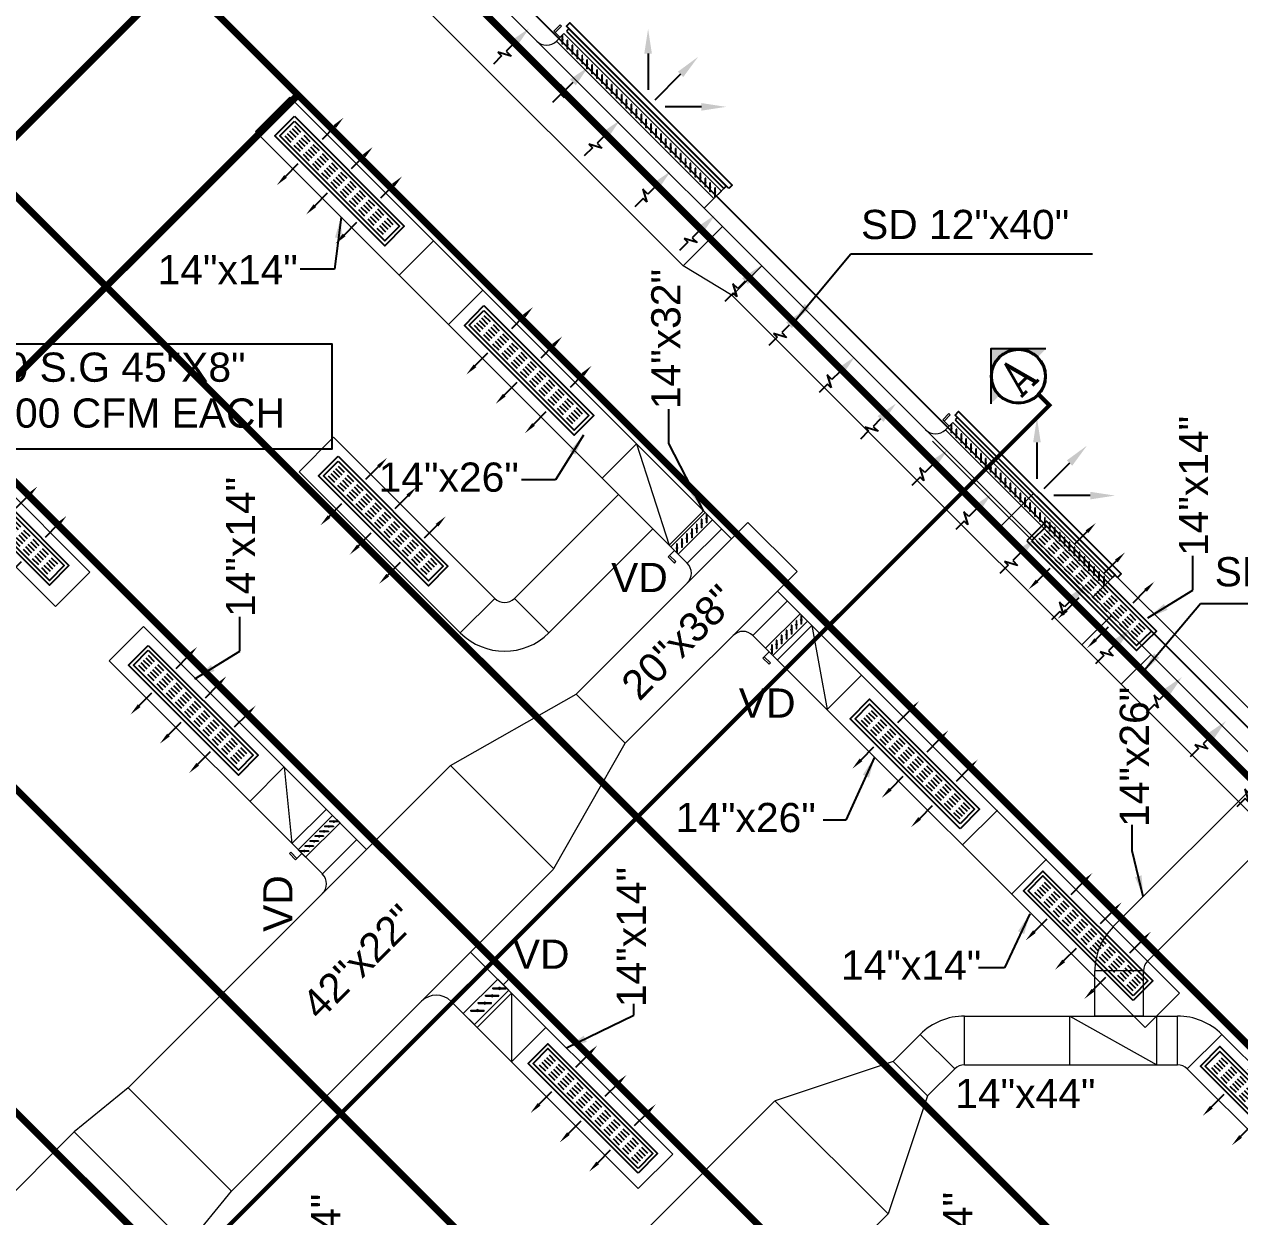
# Model space of a CAD drawing. Header units: inches. Extents: x 751443 to 884462, y -58136 to 349881.
# Drawn here: x 815222 to 823955, y 208339 to 216909 of the extents above; entities that cross this region are included whole.
import ezdxf
from ezdxf.enums import TextEntityAlignment as Align

# ---------------------------------------------------------------- set-up
doc = ezdxf.new("R2010")
doc.units = ezdxf.units.IN
doc.header["$MEASUREMENT"] = 0
doc.linetypes.add('CENTER', pattern=[50.8, 31.75, -6.35, 6.35, -6.35])
doc.linetypes.add('HIDDEN', pattern=[0.375, 0.25, -0.125])
for name, color, linetype, lineweight in [('000SAG', 1, 'Continuous', 25), ('000Text', 2, 'Continuous', 18), ('000VD', 1, 'Continuous', 20), ('duct', 1, 'Continuous', 20), ('M-S.DUCT', 1, 'Continuous', 15)]:
    doc.layers.add(name, color=color, linetype=linetype, lineweight=lineweight)
for name, color, linetype in [('0AC-R-ARROW', 2, 'Continuous'), ('0AC-S-ARROW', 2, 'Continuous'), ('0AC-S-GRILL', 140, 'Continuous'), ('AC-LEADER', 30, 'Continuous'), ('AXES', 8, 'CENTER'), ('COL', 8, 'Continuous'), ('DIF', 3, 'Continuous'), ('M-DE-TI', 1, 'Continuous'), ('S.GRILL', 4, 'Continuous'), ('WALL', 8, 'Continuous')]:
    doc.layers.add(name, color=color, linetype=linetype)
doc.styles.add('Arial', font='arial.ttf')
doc.styles.add('HOREA', font='arial.ttf')
doc.styles.add('ROMANC', font='romanc', dxfattribs={"width": 0.68, "height": 0.4})
doc.dimstyles.new('DIM 1-50', dxfattribs={"dimtxt": 210, "dimasz": 150, "dimexe": 0.18, "dimexo": 0.0625, "dimgap": 25, "dimtad": 0, "dimdec": 0, "dimzin": 0, "dimdsep": 46, "dimtxsty": 'HOREA', "dimblk": 'OBLIQUE', "dimcen": 0.09, "dimclrd": 256, "dimclre": 256, "dimclrt": 31, "dimadec": 0, "dimazin": 0, "dimtfac": 1, "dimtdec": 0, "dimtofl": 0, "dimtmove": 0, "dimatfit": 3, "dimfxl": 0, "dimtolj": 1, "dimtzin": 0, "dimarcsym": 0})

# ---------------------------------------------------------------- blocks, each defined once
blk = doc.blocks.new('A$C618A793C')
at = {"layer": 'AXES', "linetype": 'CENTER', "ltscale": 0.03}
blk.add_arc((-0.2051, -0.2051), 15.5492, 179.51866, 179.01584, dxfattribs=at)
at = {"layer": 'WALL', "ltscale": 0.011}
blk.add_arc((-23.6244, -23.6244), 21.76, 22.0143, 67.9857, dxfattribs=at)
blk = doc.blocks.new('*U12')
at = {"layer": '000VD'}
h = blk.add_hatch(color=15, dxfattribs=at)
edge = h.paths.add_edge_path()
edge.add_arc((0.025, 0.0375), 0.00488, 0, 360)
h = blk.add_hatch(color=15, dxfattribs=at)
edge = h.paths.add_edge_path()
edge.add_arc((0.075, 0.0375), 0.00488, 0, 360)
h = blk.add_hatch(color=15, dxfattribs=at)
edge = h.paths.add_edge_path()
edge.add_arc((0.075, 0.0375), 0.00488, 0, 360)
h = blk.add_hatch(color=15, dxfattribs=at)
edge = h.paths.add_edge_path()
edge.add_arc((0.125, 0.0375), 0.00488, 0, 360)
h = blk.add_hatch(color=15, dxfattribs=at)
edge = h.paths.add_edge_path()
edge.add_arc((0.175, 0.0375), 0.00488, 0, 360)
at = {"layer": '000VD', "color": 15}
for p, q in [((0.0457, 0.0615), (0.001, 0.0168)), ((0.049, 0.0582), (0.0043, 0.0135)), ((0.049, 0.0582), (0.0457, 0.0615)), ((0.0957, 0.0615), (0.051, 0.0168)), ((0.0957, 0.0615), (0.051, 0.0168)), ((0.099, 0.0582), (0.0543, 0.0135)), ((0.099, 0.0582), (0.0543, 0.0135)), ((0.099, 0.0582), (0.0957, 0.0615)), ((0.099, 0.0582), (0.0957, 0.0615)), ((0.1457, 0.0615), (0.101, 0.0168)), ((0.149, 0.0582), (0.1043, 0.0135)), ((0.149, 0.0582), (0.1457, 0.0615)), ((0.1957, 0.0615), (0.151, 0.0168)), ((0.199, 0.0582), (0.1543, 0.0135)), ((0.199, 0.0582), (0.1957, 0.0615)), ((0.0043, 0.0135), (0.001, 0.0168)), ((0.0543, 0.0135), (0.051, 0.0168)), ((0.0543, 0.0135), (0.051, 0.0168)), ((0.1043, 0.0135), (0.101, 0.0168)), ((0.1543, 0.0135), (0.151, 0.0168))]:
    blk.add_line(p, q, dxfattribs=at)
at = {"layer": '000VD', "color": 1}
blk.add_line((-0.0638, 0.0375), (0, 0.0375), dxfattribs=at)
at = {"layer": '000VD'}
for points in [[(0, 0), (0.2333, 0), (0.2333, 0.075), (0, 0.075)], [(-0.0638, -0.0254), (-0.0502, -0.0254), (-0.0502, 0.0375), (-0.0638, 0.0375)]]:
    blk.add_lwpolyline(points, close=True, dxfattribs=at)
at = {"layer": '000VD', "color": 15}
for centre in [(0.025, 0.0375), (0.075, 0.0375), (0.075, 0.0375), (0.125, 0.0375), (0.175, 0.0375)]:
    blk.add_circle(centre, 0.00488, dxfattribs=at)
blk = doc.blocks.new('*U25')
at = {"layer": '000VD'}
h = blk.add_hatch(color=15, dxfattribs=at)
edge = h.paths.add_edge_path()
edge.add_arc((0.025, 0.0375), 0.00488, 0, 360)
h = blk.add_hatch(color=15, dxfattribs=at)
edge = h.paths.add_edge_path()
edge.add_arc((0.075, 0.0375), 0.00488, 0, 360)
h = blk.add_hatch(color=15, dxfattribs=at)
edge = h.paths.add_edge_path()
edge.add_arc((0.075, 0.0375), 0.00488, 0, 360)
h = blk.add_hatch(color=15, dxfattribs=at)
edge = h.paths.add_edge_path()
edge.add_arc((0.125, 0.0375), 0.00488, 0, 360)
h = blk.add_hatch(color=15, dxfattribs=at)
edge = h.paths.add_edge_path()
edge.add_arc((0.175, 0.0375), 0.00488, 0, 360)
h = blk.add_hatch(color=15, dxfattribs=at)
edge = h.paths.add_edge_path()
edge.add_arc((0.225, 0.0375), 0.00488, 0, 360)
h = blk.add_hatch(color=15, dxfattribs=at)
edge = h.paths.add_edge_path()
edge.add_arc((0.275, 0.0375), 0.00488, 0, 360)
h = blk.add_hatch(color=15, dxfattribs=at)
edge = h.paths.add_edge_path()
edge.add_arc((0.325, 0.0375), 0.00488, 0, 360)
at = {"layer": '000VD', "color": 1}
blk.add_line((-0.0638, 0.0375), (0, 0.0375), dxfattribs=at)
at = {"layer": '000VD', "color": 15}
for p, q in [((0.0457, 0.0615), (0.001, 0.0168)), ((0.0043, 0.0135), (0.001, 0.0168)), ((0.049, 0.0582), (0.0043, 0.0135)), ((0.049, 0.0582), (0.0457, 0.0615)), ((0.0957, 0.0615), (0.051, 0.0168)), ((0.0957, 0.0615), (0.051, 0.0168)), ((0.0543, 0.0135), (0.051, 0.0168)), ((0.0543, 0.0135), (0.051, 0.0168)), ((0.099, 0.0582), (0.0543, 0.0135)), ((0.099, 0.0582), (0.0543, 0.0135)), ((0.099, 0.0582), (0.0957, 0.0615)), ((0.099, 0.0582), (0.0957, 0.0615)), ((0.1457, 0.0615), (0.101, 0.0168)), ((0.1043, 0.0135), (0.101, 0.0168)), ((0.149, 0.0582), (0.1043, 0.0135)), ((0.149, 0.0582), (0.1457, 0.0615)), ((0.1957, 0.0615), (0.151, 0.0168)), ((0.1543, 0.0135), (0.151, 0.0168)), ((0.199, 0.0582), (0.1543, 0.0135)), ((0.199, 0.0582), (0.1957, 0.0615)), ((0.2457, 0.0615), (0.201, 0.0168)), ((0.2043, 0.0135), (0.201, 0.0168)), ((0.249, 0.0582), (0.2043, 0.0135)), ((0.249, 0.0582), (0.2457, 0.0615)), ((0.2957, 0.0615), (0.251, 0.0168)), ((0.2543, 0.0135), (0.251, 0.0168)), ((0.299, 0.0582), (0.2543, 0.0135)), ((0.299, 0.0582), (0.2957, 0.0615)), ((0.3457, 0.0615), (0.301, 0.0168)), ((0.3043, 0.0135), (0.301, 0.0168)), ((0.349, 0.0582), (0.3043, 0.0135)), ((0.349, 0.0582), (0.3457, 0.0615))]:
    blk.add_line(p, q, dxfattribs=at)
at = {"layer": '000VD'}
for points in [[(-0.0638, -0.0254), (-0.0502, -0.0254), (-0.0502, 0.0375), (-0.0638, 0.0375)], [(0, 0), (0.35, 0), (0.35, 0.075), (0, 0.075)]]:
    blk.add_lwpolyline(points, close=True, dxfattribs=at)
at = {"layer": '000VD', "color": 15}
for centre in [(0.025, 0.0375), (0.075, 0.0375), (0.075, 0.0375), (0.125, 0.0375), (0.175, 0.0375), (0.225, 0.0375), (0.275, 0.0375), (0.325, 0.0375)]:
    blk.add_circle(centre, 0.00488, dxfattribs=at)
blk = doc.blocks.new('*U24')
at = {"layer": '000VD'}
h = blk.add_hatch(color=15, dxfattribs=at)
edge = h.paths.add_edge_path()
edge.add_arc((0.025, 0.0375), 0.00488, 0, 360)
h = blk.add_hatch(color=15, dxfattribs=at)
edge = h.paths.add_edge_path()
edge.add_arc((0.075, 0.0375), 0.00488, 0, 360)
h = blk.add_hatch(color=15, dxfattribs=at)
edge = h.paths.add_edge_path()
edge.add_arc((0.075, 0.0375), 0.00488, 0, 360)
h = blk.add_hatch(color=15, dxfattribs=at)
edge = h.paths.add_edge_path()
edge.add_arc((0.125, 0.0375), 0.00488, 0, 360)
h = blk.add_hatch(color=15, dxfattribs=at)
edge = h.paths.add_edge_path()
edge.add_arc((0.175, 0.0375), 0.00488, 0, 360)
h = blk.add_hatch(color=15, dxfattribs=at)
edge = h.paths.add_edge_path()
edge.add_arc((0.225, 0.0375), 0.00488, 0, 360)
h = blk.add_hatch(color=15, dxfattribs=at)
edge = h.paths.add_edge_path()
edge.add_arc((0.275, 0.0375), 0.00488, 0, 360)
h = blk.add_hatch(color=15, dxfattribs=at)
edge = h.paths.add_edge_path()
edge.add_arc((0.325, 0.0375), 0.00488, 0, 360)
at = {"layer": '000VD', "color": 1}
blk.add_line((-0.0638, 0.0375), (0, 0.0375), dxfattribs=at)
at = {"layer": '000VD', "color": 15}
for p, q in [((0.0457, 0.0615), (0.001, 0.0168)), ((0.0043, 0.0135), (0.001, 0.0168)), ((0.049, 0.0582), (0.0043, 0.0135)), ((0.049, 0.0582), (0.0457, 0.0615)), ((0.0957, 0.0615), (0.051, 0.0168)), ((0.0957, 0.0615), (0.051, 0.0168)), ((0.0543, 0.0135), (0.051, 0.0168)), ((0.0543, 0.0135), (0.051, 0.0168)), ((0.099, 0.0582), (0.0543, 0.0135)), ((0.099, 0.0582), (0.0543, 0.0135)), ((0.099, 0.0582), (0.0957, 0.0615)), ((0.099, 0.0582), (0.0957, 0.0615)), ((0.1457, 0.0615), (0.101, 0.0168)), ((0.1043, 0.0135), (0.101, 0.0168)), ((0.149, 0.0582), (0.1043, 0.0135)), ((0.149, 0.0582), (0.1457, 0.0615)), ((0.1957, 0.0615), (0.151, 0.0168)), ((0.1543, 0.0135), (0.151, 0.0168)), ((0.199, 0.0582), (0.1543, 0.0135)), ((0.199, 0.0582), (0.1957, 0.0615)), ((0.2457, 0.0615), (0.201, 0.0168)), ((0.2043, 0.0135), (0.201, 0.0168)), ((0.249, 0.0582), (0.2043, 0.0135)), ((0.249, 0.0582), (0.2457, 0.0615)), ((0.2957, 0.0615), (0.251, 0.0168)), ((0.2543, 0.0135), (0.251, 0.0168)), ((0.299, 0.0582), (0.2543, 0.0135)), ((0.299, 0.0582), (0.2957, 0.0615)), ((0.3457, 0.0615), (0.301, 0.0168)), ((0.3043, 0.0135), (0.301, 0.0168)), ((0.349, 0.0582), (0.3043, 0.0135)), ((0.349, 0.0582), (0.3457, 0.0615))]:
    blk.add_line(p, q, dxfattribs=at)
at = {"layer": '000VD'}
for points in [[(-0.0638, -0.0254), (-0.0502, -0.0254), (-0.0502, 0.0375), (-0.0638, 0.0375)], [(0, 0), (0.35, 0), (0.35, 0.075), (0, 0.075)]]:
    blk.add_lwpolyline(points, close=True, dxfattribs=at)
at = {"layer": '000VD', "color": 15}
for centre in [(0.025, 0.0375), (0.075, 0.0375), (0.075, 0.0375), (0.125, 0.0375), (0.175, 0.0375), (0.225, 0.0375), (0.275, 0.0375), (0.325, 0.0375)]:
    blk.add_circle(centre, 0.00488, dxfattribs=at)
blk = doc.blocks.new('*U26')
at = {"layer": '000VD'}
h = blk.add_hatch(color=15, dxfattribs=at)
edge = h.paths.add_edge_path()
edge.add_arc((0.025, 0.0375), 0.00488, 0, 360)
h = blk.add_hatch(color=15, dxfattribs=at)
edge = h.paths.add_edge_path()
edge.add_arc((0.075, 0.0375), 0.00488, 0, 360)
h = blk.add_hatch(color=15, dxfattribs=at)
edge = h.paths.add_edge_path()
edge.add_arc((0.075, 0.0375), 0.00488, 0, 360)
h = blk.add_hatch(color=15, dxfattribs=at)
edge = h.paths.add_edge_path()
edge.add_arc((0.125, 0.0375), 0.00488, 0, 360)
h = blk.add_hatch(color=15, dxfattribs=at)
edge = h.paths.add_edge_path()
edge.add_arc((0.175, 0.0375), 0.00488, 0, 360)
h = blk.add_hatch(color=15, dxfattribs=at)
edge = h.paths.add_edge_path()
edge.add_arc((0.225, 0.0375), 0.00488, 0, 360)
h = blk.add_hatch(color=15, dxfattribs=at)
edge = h.paths.add_edge_path()
edge.add_arc((0.275, 0.0375), 0.00488, 0, 360)
h = blk.add_hatch(color=15, dxfattribs=at)
edge = h.paths.add_edge_path()
edge.add_arc((0.325, 0.0375), 0.00488, 0, 360)
at = {"layer": '000VD', "color": 1}
blk.add_line((-0.0638, 0.0375), (0, 0.0375), dxfattribs=at)
at = {"layer": '000VD', "color": 15}
for p, q in [((0.0457, 0.0615), (0.001, 0.0168)), ((0.0043, 0.0135), (0.001, 0.0168)), ((0.049, 0.0582), (0.0043, 0.0135)), ((0.049, 0.0582), (0.0457, 0.0615)), ((0.0957, 0.0615), (0.051, 0.0168)), ((0.0957, 0.0615), (0.051, 0.0168)), ((0.0543, 0.0135), (0.051, 0.0168)), ((0.0543, 0.0135), (0.051, 0.0168)), ((0.099, 0.0582), (0.0543, 0.0135)), ((0.099, 0.0582), (0.0543, 0.0135)), ((0.099, 0.0582), (0.0957, 0.0615)), ((0.099, 0.0582), (0.0957, 0.0615)), ((0.1457, 0.0615), (0.101, 0.0168)), ((0.1043, 0.0135), (0.101, 0.0168)), ((0.149, 0.0582), (0.1043, 0.0135)), ((0.149, 0.0582), (0.1457, 0.0615)), ((0.1957, 0.0615), (0.151, 0.0168)), ((0.1543, 0.0135), (0.151, 0.0168)), ((0.199, 0.0582), (0.1543, 0.0135)), ((0.199, 0.0582), (0.1957, 0.0615)), ((0.2457, 0.0615), (0.201, 0.0168)), ((0.2043, 0.0135), (0.201, 0.0168)), ((0.249, 0.0582), (0.2043, 0.0135)), ((0.249, 0.0582), (0.2457, 0.0615)), ((0.2957, 0.0615), (0.251, 0.0168)), ((0.2543, 0.0135), (0.251, 0.0168)), ((0.299, 0.0582), (0.2543, 0.0135)), ((0.299, 0.0582), (0.2957, 0.0615)), ((0.3457, 0.0615), (0.301, 0.0168)), ((0.3043, 0.0135), (0.301, 0.0168)), ((0.349, 0.0582), (0.3043, 0.0135)), ((0.349, 0.0582), (0.3457, 0.0615))]:
    blk.add_line(p, q, dxfattribs=at)
at = {"layer": '000VD'}
for points in [[(-0.0638, -0.0254), (-0.0502, -0.0254), (-0.0502, 0.0375), (-0.0638, 0.0375)], [(0, 0), (0.35, 0), (0.35, 0.075), (0, 0.075)]]:
    blk.add_lwpolyline(points, close=True, dxfattribs=at)
at = {"layer": '000VD', "color": 15}
for centre in [(0.025, 0.0375), (0.075, 0.0375), (0.075, 0.0375), (0.125, 0.0375), (0.175, 0.0375), (0.225, 0.0375), (0.275, 0.0375), (0.325, 0.0375)]:
    blk.add_circle(centre, 0.00488, dxfattribs=at)
blk = doc.blocks.new('_Oblique')
at = {"color": 0, "linetype": 'ByBlock', "lineweight": -2}
blk.add_line((-0.5, -0.5), (0.5, 0.5), dxfattribs=at)
blk = doc.blocks.new('ARR')
at = {"layer": '0AC-R-ARROW'}
for p, q in [((44.1, -218.9), (-33.3, -259.9)), ((0, -218.9), (44.1, -218.9)), ((-33.3, -259.9), (0, -259.9))]:
    blk.add_line(p, q, dxfattribs=at)
for points in [[(0, -151.6), (0, -218.9)], [(0, -259.9), (0, -335.2)]]:
    blk.add_lwpolyline(points, dxfattribs=at)
blk.add_solid([(-26.7, -151.6), (0, -11.2), (26.7, -151.6)], dxfattribs=at)
blk = doc.blocks.new('SA')
at = {"layer": '0AC-S-ARROW'}
blk.add_line((-3, 0), (-0.69, 0), dxfattribs=at)
blk.add_solid([(-3, -0.241), (-3, 0.241), (-4.577, 0)], dxfattribs=at)
blk = doc.blocks.new('SG48x8')
at = {"layer": '0AC-S-GRILL', "color": 193, "linetype": 'HIDDEN', "ltscale": 250}
for p, q in [((-50, 50), (-1075, 50)), ((-50, 25), (-1075, 25)), ((-50, 0), (-1075, 0)), ((-50, -25), (-1075, -25)), ((-50, -50), (-1075, -50))]:
    blk.add_line(p, q, dxfattribs=at)
at = {"layer": '0AC-S-GRILL'}
for points in [[(0, -100), (-1125, -100), (-1125, 100), (0, 100)], [(-25, -75), (-1100, -75), (-1100, 75), (-25, 75)]]:
    blk.add_lwpolyline(points, close=True, dxfattribs=at)
at = {"layer": '0AC-S-ARROW', "extrusion": (0, 0, -1), "rotation": 90}
for p, xscale, yscale, zscale in [((860.7, 82.6), -56.55259417498019, 56.55259417498019, -56.55259417498019), ((560.7, 82.6), -56.55259417498019, 56.55259417498019, -56.55259417498019), ((260.7, 82.6), -56.55259417498019, 56.55259417498019, -56.55259417498019), ((860.7, -82.6), 56.55259417500928, 56.55259417500928, -56.552594175), ((560.7, -82.6), 56.55259417500928, 56.55259417500928, -56.552594175), ((260.7, -82.6), 56.55259417500928, 56.55259417500928, -56.552594175)]:
    blk.add_blockref('SA', p, dxfattribs=dict(at, xscale=xscale, yscale=yscale, zscale=zscale))
blk = doc.blocks.new('*U6')
at = {"layer": '000VD'}
h = blk.add_hatch(color=15, dxfattribs=at)
edge = h.paths.add_edge_path()
edge.add_arc((0.025, 0.0375), 0.00488, 0, 360)
h = blk.add_hatch(color=15, dxfattribs=at)
edge = h.paths.add_edge_path()
edge.add_arc((0.075, 0.0375), 0.00488, 0, 360)
h = blk.add_hatch(color=15, dxfattribs=at)
edge = h.paths.add_edge_path()
edge.add_arc((0.075, 0.0375), 0.00488, 0, 360)
h = blk.add_hatch(color=15, dxfattribs=at)
edge = h.paths.add_edge_path()
edge.add_arc((0.125, 0.0375), 0.00488, 0, 360)
h = blk.add_hatch(color=15, dxfattribs=at)
edge = h.paths.add_edge_path()
edge.add_arc((0.175, 0.0375), 0.00488, 0, 360)
h = blk.add_hatch(color=15, dxfattribs=at)
edge = h.paths.add_edge_path()
edge.add_arc((0.225, 0.0375), 0.00488, 0, 360)
h = blk.add_hatch(color=15, dxfattribs=at)
edge = h.paths.add_edge_path()
edge.add_arc((0.275, 0.0375), 0.00488, 0, 360)
h = blk.add_hatch(color=15, dxfattribs=at)
edge = h.paths.add_edge_path()
edge.add_arc((0.325, 0.0375), 0.00488, 0, 360)
h = blk.add_hatch(color=15, dxfattribs=at)
edge = h.paths.add_edge_path()
edge.add_arc((0.375, 0.0375), 0.00488, 0, 360)
h = blk.add_hatch(color=15, dxfattribs=at)
edge = h.paths.add_edge_path()
edge.add_arc((0.425, 0.0375), 0.00488, 0, 360)
h = blk.add_hatch(color=15, dxfattribs=at)
edge = h.paths.add_edge_path()
edge.add_arc((0.475, 0.0375), 0.00488, 0, 360)
h = blk.add_hatch(color=15, dxfattribs=at)
edge = h.paths.add_edge_path()
edge.add_arc((0.525, 0.0375), 0.00488, 0, 360)
h = blk.add_hatch(color=15, dxfattribs=at)
edge = h.paths.add_edge_path()
edge.add_arc((0.575, 0.0375), 0.00488, 0, 360)
h = blk.add_hatch(color=15, dxfattribs=at)
edge = h.paths.add_edge_path()
edge.add_arc((0.625, 0.0375), 0.00488, 0, 360)
h = blk.add_hatch(color=15, dxfattribs=at)
edge = h.paths.add_edge_path()
edge.add_arc((0.675, 0.0375), 0.00488, 0, 360)
h = blk.add_hatch(color=15, dxfattribs=at)
edge = h.paths.add_edge_path()
edge.add_arc((0.725, 0.0375), 0.00488, 0, 360)
h = blk.add_hatch(color=15, dxfattribs=at)
edge = h.paths.add_edge_path()
edge.add_arc((0.775, 0.0375), 0.00488, 0, 360)
h = blk.add_hatch(color=15, dxfattribs=at)
edge = h.paths.add_edge_path()
edge.add_arc((0.825, 0.0375), 0.00488, 0, 360)
h = blk.add_hatch(color=15, dxfattribs=at)
edge = h.paths.add_edge_path()
edge.add_arc((0.875, 0.0375), 0.00488, 0, 360)
h = blk.add_hatch(color=15, dxfattribs=at)
edge = h.paths.add_edge_path()
edge.add_arc((0.925, 0.0375), 0.00488, 0, 360)
h = blk.add_hatch(color=15, dxfattribs=at)
edge = h.paths.add_edge_path()
edge.add_arc((0.975, 0.0375), 0.00488, 0, 360)
h = blk.add_hatch(color=15, dxfattribs=at)
edge = h.paths.add_edge_path()
edge.add_arc((1.025, 0.0375), 0.00488, 0, 360)
h = blk.add_hatch(color=15, dxfattribs=at)
edge = h.paths.add_edge_path()
edge.add_arc((1.075, 0.0375), 0.00488, 0, 360)
h = blk.add_hatch(color=15, dxfattribs=at)
edge = h.paths.add_edge_path()
edge.add_arc((1.125, 0.0375), 0.00488, 0, 360)
h = blk.add_hatch(color=15, dxfattribs=at)
edge = h.paths.add_edge_path()
edge.add_arc((1.175, 0.0375), 0.00488, 0, 360)
h = blk.add_hatch(color=15, dxfattribs=at)
edge = h.paths.add_edge_path()
edge.add_arc((1.225, 0.0375), 0.00488, 0, 360)
h = blk.add_hatch(color=15, dxfattribs=at)
edge = h.paths.add_edge_path()
edge.add_arc((1.275, 0.0375), 0.00488, 0, 360)
h = blk.add_hatch(color=15, dxfattribs=at)
edge = h.paths.add_edge_path()
edge.add_arc((1.325, 0.0375), 0.00488, 0, 360)
h = blk.add_hatch(color=15, dxfattribs=at)
edge = h.paths.add_edge_path()
edge.add_arc((1.375, 0.0375), 0.00488, 0, 360)
h = blk.add_hatch(color=15, dxfattribs=at)
edge = h.paths.add_edge_path()
edge.add_arc((1.425, 0.0375), 0.00488, 0, 360)
h = blk.add_hatch(color=15, dxfattribs=at)
edge = h.paths.add_edge_path()
edge.add_arc((1.475, 0.0375), 0.00488, 0, 360)
h = blk.add_hatch(color=15, dxfattribs=at)
edge = h.paths.add_edge_path()
edge.add_arc((1.525, 0.0375), 0.00488, 0, 360)
h = blk.add_hatch(color=15, dxfattribs=at)
edge = h.paths.add_edge_path()
edge.add_arc((1.575, 0.0375), 0.00488, 0, 360)
at = {"layer": '000VD', "color": 1}
blk.add_line((-0.0638, 0.0375), (0, 0.0375), dxfattribs=at)
at = {"layer": '000VD', "color": 15}
for p, q in [((0.0457, 0.0615), (0.001, 0.0168)), ((0.0043, 0.0135), (0.001, 0.0168)), ((0.049, 0.0582), (0.0043, 0.0135)), ((0.049, 0.0582), (0.0457, 0.0615)), ((0.0957, 0.0615), (0.051, 0.0168)), ((0.0957, 0.0615), (0.051, 0.0168)), ((0.0543, 0.0135), (0.051, 0.0168)), ((0.0543, 0.0135), (0.051, 0.0168)), ((0.099, 0.0582), (0.0543, 0.0135)), ((0.099, 0.0582), (0.0543, 0.0135)), ((0.099, 0.0582), (0.0957, 0.0615)), ((0.099, 0.0582), (0.0957, 0.0615)), ((0.1457, 0.0615), (0.101, 0.0168)), ((0.1043, 0.0135), (0.101, 0.0168)), ((0.149, 0.0582), (0.1043, 0.0135)), ((0.149, 0.0582), (0.1457, 0.0615)), ((0.1957, 0.0615), (0.151, 0.0168)), ((0.1543, 0.0135), (0.151, 0.0168)), ((0.199, 0.0582), (0.1543, 0.0135)), ((0.199, 0.0582), (0.1957, 0.0615)), ((0.2457, 0.0615), (0.201, 0.0168)), ((0.2043, 0.0135), (0.201, 0.0168)), ((0.249, 0.0582), (0.2043, 0.0135)), ((0.249, 0.0582), (0.2457, 0.0615)), ((0.2957, 0.0615), (0.251, 0.0168)), ((0.2543, 0.0135), (0.251, 0.0168)), ((0.299, 0.0582), (0.2543, 0.0135)), ((0.299, 0.0582), (0.2957, 0.0615)), ((0.3457, 0.0615), (0.301, 0.0168)), ((0.3043, 0.0135), (0.301, 0.0168)), ((0.349, 0.0582), (0.3043, 0.0135)), ((0.349, 0.0582), (0.3457, 0.0615)), ((0.3957, 0.0615), (0.351, 0.0168)), ((0.3543, 0.0135), (0.351, 0.0168)), ((0.399, 0.0582), (0.3543, 0.0135)), ((0.399, 0.0582), (0.3957, 0.0615)), ((0.4457, 0.0615), (0.401, 0.0168)), ((0.4043, 0.0135), (0.401, 0.0168)), ((0.449, 0.0582), (0.4043, 0.0135)), ((0.449, 0.0582), (0.4457, 0.0615)), ((0.4957, 0.0615), (0.451, 0.0168)), ((0.4543, 0.0135), (0.451, 0.0168)), ((0.499, 0.0582), (0.4543, 0.0135)), ((0.499, 0.0582), (0.4957, 0.0615)), ((0.5457, 0.0615), (0.501, 0.0168)), ((0.5043, 0.0135), (0.501, 0.0168)), ((0.549, 0.0582), (0.5043, 0.0135)), ((0.549, 0.0582), (0.5457, 0.0615)), ((0.5957, 0.0615), (0.551, 0.0168)), ((0.5543, 0.0135), (0.551, 0.0168)), ((0.599, 0.0582), (0.5543, 0.0135)), ((0.599, 0.0582), (0.5957, 0.0615)), ((0.6457, 0.0615), (0.601, 0.0168)), ((0.6043, 0.0135), (0.601, 0.0168)), ((0.649, 0.0582), (0.6043, 0.0135)), ((0.649, 0.0582), (0.6457, 0.0615)), ((0.6957, 0.0615), (0.651, 0.0168)), ((0.6543, 0.0135), (0.651, 0.0168)), ((0.699, 0.0582), (0.6543, 0.0135)), ((0.699, 0.0582), (0.6957, 0.0615)), ((0.7457, 0.0615), (0.701, 0.0168)), ((0.7043, 0.0135), (0.701, 0.0168)), ((0.749, 0.0582), (0.7043, 0.0135)), ((0.749, 0.0582), (0.7457, 0.0615)), ((0.7957, 0.0615), (0.751, 0.0168)), ((0.7543, 0.0135), (0.751, 0.0168)), ((0.799, 0.0582), (0.7543, 0.0135)), ((0.799, 0.0582), (0.7957, 0.0615)), ((0.8457, 0.0615), (0.801, 0.0168)), ((0.8043, 0.0135), (0.801, 0.0168)), ((0.849, 0.0582), (0.8043, 0.0135)), ((0.849, 0.0582), (0.8457, 0.0615)), ((0.8957, 0.0615), (0.851, 0.0168)), ((0.8543, 0.0135), (0.851, 0.0168)), ((0.899, 0.0582), (0.8543, 0.0135)), ((0.899, 0.0582), (0.8957, 0.0615)), ((0.9457, 0.0615), (0.901, 0.0168)), ((0.9043, 0.0135), (0.901, 0.0168)), ((0.949, 0.0582), (0.9043, 0.0135)), ((0.949, 0.0582), (0.9457, 0.0615)), ((0.9957, 0.0615), (0.951, 0.0168)), ((0.9543, 0.0135), (0.951, 0.0168)), ((0.999, 0.0582), (0.9543, 0.0135)), ((0.999, 0.0582), (0.9957, 0.0615)), ((1.0457, 0.0615), (1.001, 0.0168)), ((1.0043, 0.0135), (1.001, 0.0168)), ((1.049, 0.0582), (1.0043, 0.0135)), ((1.049, 0.0582), (1.0457, 0.0615)), ((1.0957, 0.0615), (1.051, 0.0168)), ((1.0543, 0.0135), (1.051, 0.0168)), ((1.099, 0.0582), (1.0543, 0.0135)), ((1.099, 0.0582), (1.0957, 0.0615)), ((1.1457, 0.0615), (1.101, 0.0168)), ((1.1043, 0.0135), (1.101, 0.0168)), ((1.149, 0.0582), (1.1043, 0.0135)), ((1.149, 0.0582), (1.1457, 0.0615)), ((1.1957, 0.0615), (1.151, 0.0168)), ((1.1543, 0.0135), (1.151, 0.0168)), ((1.199, 0.0582), (1.1543, 0.0135)), ((1.199, 0.0582), (1.1957, 0.0615)), ((1.2457, 0.0615), (1.201, 0.0168)), ((1.2043, 0.0135), (1.201, 0.0168)), ((1.249, 0.0582), (1.2043, 0.0135)), ((1.249, 0.0582), (1.2457, 0.0615)), ((1.2957, 0.0615), (1.251, 0.0168)), ((1.2543, 0.0135), (1.251, 0.0168)), ((1.299, 0.0582), (1.2543, 0.0135)), ((1.299, 0.0582), (1.2957, 0.0615)), ((1.3457, 0.0615), (1.301, 0.0168)), ((1.3043, 0.0135), (1.301, 0.0168)), ((1.349, 0.0582), (1.3043, 0.0135)), ((1.349, 0.0582), (1.3457, 0.0615)), ((1.3957, 0.0615), (1.351, 0.0168)), ((1.3543, 0.0135), (1.351, 0.0168)), ((1.399, 0.0582), (1.3543, 0.0135)), ((1.399, 0.0582), (1.3957, 0.0615)), ((1.4457, 0.0615), (1.401, 0.0168)), ((1.4043, 0.0135), (1.401, 0.0168)), ((1.449, 0.0582), (1.4043, 0.0135)), ((1.449, 0.0582), (1.4457, 0.0615)), ((1.4957, 0.0615), (1.451, 0.0168)), ((1.4543, 0.0135), (1.451, 0.0168)), ((1.499, 0.0582), (1.4543, 0.0135)), ((1.499, 0.0582), (1.4957, 0.0615)), ((1.5457, 0.0615), (1.501, 0.0168)), ((1.5043, 0.0135), (1.501, 0.0168)), ((1.549, 0.0582), (1.5043, 0.0135)), ((1.549, 0.0582), (1.5457, 0.0615)), ((1.5957, 0.0615), (1.551, 0.0168)), ((1.5543, 0.0135), (1.551, 0.0168)), ((1.599, 0.0582), (1.5543, 0.0135)), ((1.599, 0.0582), (1.5957, 0.0615))]:
    blk.add_line(p, q, dxfattribs=at)
at = {"layer": '000VD'}
for points in [[(-0.0638, -0.0254), (-0.0502, -0.0254), (-0.0502, 0.0375), (-0.0638, 0.0375)], [(0, 0), (1.6, 0), (1.6, 0.075), (0, 0.075)]]:
    blk.add_lwpolyline(points, close=True, dxfattribs=at)
at = {"layer": '000VD', "color": 15}
for centre in [(0.025, 0.0375), (0.075, 0.0375), (0.075, 0.0375), (0.125, 0.0375), (0.175, 0.0375), (0.225, 0.0375), (0.275, 0.0375), (0.325, 0.0375), (0.375, 0.0375), (0.425, 0.0375), (0.475, 0.0375), (0.525, 0.0375), (0.575, 0.0375), (0.625, 0.0375), (0.675, 0.0375), (0.725, 0.0375), (0.775, 0.0375), (0.825, 0.0375), (0.875, 0.0375), (0.925, 0.0375), (0.975, 0.0375), (1.025, 0.0375), (1.075, 0.0375), (1.125, 0.0375), (1.175, 0.0375), (1.225, 0.0375), (1.275, 0.0375), (1.325, 0.0375), (1.375, 0.0375), (1.425, 0.0375), (1.475, 0.0375), (1.525, 0.0375), (1.575, 0.0375)]:
    blk.add_circle(centre, 0.00488, dxfattribs=at)

msp = doc.modelspace()

# ---------------------------------------------------------------- hatches: boundary and pattern name
at = {"layer": 'DIF'}
h = msp.add_hatch(color=256, dxfattribs=at)
h.paths.add_polyline_path([(822167.1, 214577.4), (822167.2, 214379.4, -0.414214), (822365.1, 214577.5)])
h.paths.add_polyline_path([(822435.5, 214261), (822483.7, 214309.3), (822385.7, 214407.2), (822337.5, 214359)], flags=9)
h.paths.add_polyline_path([(822327.3, 214334.9), (822409.7, 214417.4), (822311.7, 214515.4), (822229.3, 214432.9)], flags=9)
h = msp.add_hatch(color=256, dxfattribs=at)
edge = h.paths.add_edge_path(flags=17)
edge.add_arc((822365.2, 214379.5), 189.7, 0, 360)
edge = h.paths.add_edge_path()
edge.add_arc((822365.2, 214379.5), 198, 0, 360)
h = msp.add_hatch(color=256, dxfattribs=at)
h.paths.add_polyline_path([(822365.1, 214577.5, -0.198912), (822505.2, 214519.5), (822563.1, 214577.6)])
h.paths.add_polyline_path([(822435.5, 214261), (822483.7, 214309.3), (822385.7, 214407.2), (822337.5, 214359)], flags=9)
h.paths.add_polyline_path([(822327.3, 214334.9), (822409.7, 214417.4), (822311.7, 214515.4), (822229.3, 214432.9)], flags=9)
h = msp.add_hatch(color=256, dxfattribs=at)
h.paths.add_polyline_path([(822167, 214379.4, 0.198912), (822225, 214239.3), (822166.9, 214181.4)])
h.paths.add_polyline_path([(822483.5, 214308.9), (822435.2, 214260.7), (822337.3, 214358.8), (822385.5, 214407)], flags=9)
h.paths.add_polyline_path([(822409.5, 214417.2), (822327.1, 214334.8), (822229.1, 214432.8), (822311.6, 214515.2)], flags=9)

# ---------------------------------------------------------------- linework, layer by layer
at = {"layer": '000SAG', "color": 2, "extrusion": (1e-16, -1e-16, -1)}
msp.add_lwpolyline([(-818407.6, 209762.5, 0, 51, 0), (-818335.4, 209690.4, 0, 0, 0), (-818191.2, 209546.1, 0, 0, 0)], format="xyseb", dxfattribs=at)
at = {"layer": 'AC-LEADER'}
msp.add_lwpolyline([(814477.9, 213858), (817433.9, 213858), (817433.9, 214611.2), (814477.9, 214611.2)], close=True, dxfattribs=at)
at = {"layer": 'AXES', "color": 2, "linetype": 'HIDDEN', "ltscale": 500, "const_width": 50}
for points in [[(811492.4, 224026.9), (833049.5, 202469.8)], [(810581.8, 223007.5), (832030.1, 201559.3)], [(808048.6, 218526.8), (827549.4, 199026)], [(807524.5, 216727.2), (825749.8, 198501.9)]]:
    msp.add_lwpolyline(points, dxfattribs=at)
at = {"layer": 'AXES', "linetype": 'HIDDEN', "ltscale": 500, "const_width": 50}
for points in [[(809435.3, 221399.4), (830422, 200412.7)], [(808702.5, 220073.2), (829095.8, 199679.9)]]:
    msp.add_lwpolyline(points, dxfattribs=at)
at = {"layer": 'AXES', "color": 2, "linetype": 'HIDDEN', "ltscale": 500, "const_width": 50}
for points, elevation in [([(810047, 210988.9), (816323.7, 217265.6)], -1.5), ([(810271.5, 209485.5), (817187.7, 216401.7)], 0)]:
    msp.add_lwpolyline(points, dxfattribs=dict(at, elevation=elevation))
at = {"layer": 'COL', "color": 3, "ltscale": 0.07}
msp.add_lwpolyline([(833154.6, 202715.1), (811737.7, 224132, 0.245179), (807473.1, 210786.8, 0.184911)], format="xyb", dxfattribs=at)
at = {"layer": 'DIF', "elevation": 0}
msp.add_lwpolyline([(822563.1, 214577.6), (822167.1, 214577.4), (822167.3, 214181.4)], dxfattribs=at)
at = {"layer": 'DIF', "const_width": 30}
msp.add_lwpolyline([(822512.3, 214246.9), (822588.2, 214171.4), (812157.5, 203740.7), (812081.8, 203816.4)], dxfattribs=at)
at = {"layer": 'DIF'}
for radius in [198, 189.7]:
    msp.add_circle((822365.2, 214379.5), radius, dxfattribs=at)
at = {"layer": 'duct', "ltscale": 0.011}
for p, q in [((817130, 216385.5, 468.6), (816882.6, 216138, 468.6)), ((815693.4, 212971.6, -126.2), (813219.3, 215447.8)), ((818163, 215352.8, 0), (817915.5, 215105.3, 0)), ((815445.9, 212724.1, -126.2), (813042.5, 215129.6)), ((818516.5, 214999.2, 0), (818269, 214751.7, 0)), ((817443.7, 213941.3, 2), (817196.1, 213693.7, 2)), ((817443.7, 213941.3, 2), (818602.3, 212782.7, 2)), ((817196.2, 213693.8, 2), (818354.8, 212535.3, 33.1)), ((819491.3, 213529.7, 2.7), (818743.7, 212782.7, 40.7)), ((819738.8, 213282.2, 4.2), (818988.8, 212532.9, 43.6)), ((815445.9, 212724.1, -126.2), (815693.4, 212971.6, -126.2)), ((823523, 209945.6), (820633.7, 212834.8)), ((818602.3, 212782.7, 33.1), (818354.8, 212535.3, 33.1)), ((818743.7, 212782.7, 33.1), (818991.3, 212535.4, 43.4)), ((816078.8, 212581.7, 0), (815831.2, 212334.1, 0)), ((816078.8, 212581.7, 0), (817681.7, 210978.9, 0)), ((815831.3, 212334.2, 0), (817363.5, 210802.1, 0)), ((822024.5, 211444), (821671, 211797.6)), ((817610.9, 211049.6, 0), (817363.5, 210802.1, 0))]:
    msp.add_line(p, q, dxfattribs=at)
at = {"layer": 'duct', "ltscale": 0.011, "extrusion": (0.000838431, -0.000838103, 0.999999)}
for p, q in [((822227.1, 213289.9, 266.4), (822474.5, 213537.5, 192.6)), ((824316.8, 211695.1, -126.6), (822474.5, 213537.4, 192.6))]:
    msp.add_line(p, q, dxfattribs=at)
at = {"layer": 'duct', "ltscale": 0.011, "extrusion": (-0.000838103, 0.000838431, 0.999999)}
for p, q in [((821966.8, 211014.5, -0.6), (822213.9, 211261.5, -0.6)), ((822320.2, 210660.8, 0), (822567.8, 210908.2, 0)), ((823275.4, 209698.2, 0), (823523, 209945.6)), ((823826.2, 209649.4, 0.1), (828890.2, 204584.8, 272.3))]:
    msp.add_line(p, q, dxfattribs=at)
at = {"layer": 'duct', "ltscale": 0.011}
for centre, radius, start, end in [((818673, 212853.4, 33.1), 100, 225, 314.97595), ((818673, 212853.4, 33.1), 450, 225, 314.97595), ((817292.7, 210731.4, 0), 100, 315, 45)]:
    msp.add_arc(centre, radius, start, end, dxfattribs=at)
at = {"layer": 'M-S.DUCT', "ltscale": 0.011}
for p, q in [((816650.3, 219043.4), (825832.4, 209861.3)), ((817979, 217149), (819956, 215172.1)), ((820238.8, 215454.9), (819956, 215172.1)), ((820309.5, 214959.9), (819956, 215172.1)), ((820521.7, 215172.1), (820309.5, 214959.9)), ((820309.5, 214959.9), (825620.2, 209649.2)), ((823032.9, 212660.8), (822820.8, 212448.7)), ((823315.8, 212378), (823103.6, 212165.8)), ((818285.2, 211582.5, 0), (819186.8, 212095.1)), ((819027.3, 210840.4, 0), (819540.4, 211741.5))]:
    msp.add_line(p, q, dxfattribs=at)
at = {"layer": 'M-S.DUCT'}
for p, q in [((819046, 216789.1), (820177.4, 215657.8)), ((817130, 216385.5, 0), (820303.9, 213212.1)), ((816882.8, 216138.2, 0), (819985.7, 213035.3)), ((820248.2, 215728.4), (820106.9, 215586.8)), ((821748.4, 213912.4), (822879.7, 212781)), ((819186.8, 212095.1), (820421.1, 213329.4)), ((820233.2, 213282.8), (819985.7, 213035.3)), ((820421.1, 213329.4), (820774.7, 212975.8)), ((822228.3, 213291.1, 266), (824069.4, 211447.7, -179.4)), ((819540.4, 211741.5), (820774.7, 212975.8)), ((823042.3, 212934.3), (822901, 212792.7)), ((821671, 211797.6), (820633.7, 212834.8)), ((820457, 212516.6), (820704.4, 212764.1)), ((823275.4, 209698.2, 0), (820457, 212516.6)), ((819540.4, 211741.5), (819186.8, 212095.1)), ((823045.2, 210423.6, -219.4), (824362.9, 211741.2)), ((818285.2, 211582.5, 0), (815968.7, 209266, 0)), ((819027.7, 210840, 0), (818285.2, 211582.5, 0)), ((823292.7, 210176.1, -219.4), (824610.3, 211493.7)), ((819024.8, 210837.1, 0), (816711.2, 208523.5, 0)), ((823292.6, 210176, -219.4), (823045.1, 210423.4, -219.4)), ((818428.7, 210241, 0), (819881.1, 208788.6, 0)), ((818287.8, 209887, 0), (818535.3, 210134.4, 0)), ((822913.4, 209781.1, -196.7), (822913.4, 210105.2, -216.9)), ((823263.4, 210105.2, -216.9), (822913.4, 210105.2, -216.9)), ((823263.4, 209781.1, -196.7), (823263.4, 210105.2, -216.9)), ((818287.8, 209887, 0), (819633.6, 208541.1, 0)), ((821978.3, 209781.1, -196), (823508.1, 209781.1, -196.8)), ((821978.3, 209431.1), (821978.3, 209781.1)), ((823263.4, 209781.1, -196.7), (822913.4, 209781.1, -196.7)), ((823508.1, 209431.1, 0.1), (823507.9, 209781.1, -196.8)), ((821464.6, 209455), (821660.2, 209649.3)), ((821907.6, 209401.8), (821660.2, 209649.3)), ((823826.3, 209649.3, 0.1), (823578.8, 209401.8, 0.1)), ((821464.6, 209455), (820616.4, 209171.9)), ((821712.7, 209206.9), (821464.6, 209455)), ((821712.1, 209207.5), (821464.6, 209455)), ((821978.3, 209431.1), (823508.1, 209431.1, -95.2)), ((821710.3, 209204.5), (821907.6, 209401.8)), ((828642.8, 204337.6, 151.6), (823578.8, 209401.8, -0.2)), ((815968.7, 209266, 0), (815579.7, 208947.9)), ((816711.2, 208523.5, 0), (815968.7, 209266, 0)), ((820615.8, 209172.5), (816405.5, 204960.4, 30.3)), ((821429, 208359.3), (820615.8, 209172.5)), ((821712.7, 209206.9), (821429, 208359.3)), ((815579.7, 208947.9), (813017.3, 206385.4)), ((816393.1, 208134.5), (815579.7, 208947.9)), ((819633.6, 208541.1, 0), (819881.1, 208788.6, 0)), ((816393.1, 208134.5), (816711.2, 208523.5, 0)), ((817214.5, 204151.4, 30.3), (821429, 208359.3))]:
    msp.add_line(p, q, dxfattribs=at)
for points in [[(819374.3, 213646.7), (819621.8, 213894.2), (819855.9, 213165.1), (820103.4, 213412.6)], [(820633.2, 212340.4), (820880.7, 212587.9), (820989.9, 211983.7), (821237.4, 212231.2)], [(816841.4, 211324.1), (817088.9, 211571.6), (817145.4, 211020.2), (817392.8, 211267.7)]]:
    msp.add_lwpolyline(points, dxfattribs=at)
at = {"layer": 'M-S.DUCT', "elevation": 0}
msp.add_lwpolyline([(818476.4, 209698.4), (818723.9, 209945.8), (818722.6, 209452.1), (818970.1, 209699.6)], dxfattribs=at)
at = {"layer": 'M-S.DUCT', "extrusion": (0.000553804, -0.000229393, 1), "elevation": 211.1}
msp.add_lwpolyline([(822734.9, 209431.3), (822734.9, 209781.2), (823358.9, 209431.3), (823358.9, 209781.2)], dxfattribs=at)
at = {"layer": 'M-S.DUCT'}
for centre, radius, start, end in [((818975.2, 216859.9), 100, 224.99997, 314.99997), ((821769.4, 214065.8), 100, 224.99997, 314.99997), ((819915, 212964.6), 100, 315, 45), ((820386.2, 212445.9), 100, 45, 135), ((818181.7, 209780.9, 0), 150, 45, 135), ((821978.3, 209331.1), 450, 89.99996, 135), ((823508.1, 209331.1, 0.1), 450, 44.99995, 89.99996), ((821978.3, 209331.1), 100, 89.99996, 135), ((823508.1, 209331.1, 0.1), 100, 44.99995, 89.99996)]:
    msp.add_arc(centre, radius, start, end, dxfattribs=at)
at = {"layer": 'M-S.DUCT', "extrusion": (-0.061997, 0.061997, 0.996149)}
for radius in [450, 100]:
    msp.add_arc((-730772.8, 431950.1, -38229.9), radius, 270, 315.11049, dxfattribs=at)
at = {"layer": 'S.GRILL'}
for points in [[(820283.5, 215728.4), (819116.8, 216895.1), (819141.5, 216919.9), (820308.3, 215753.2)], [(819116.8, 216859.8), (820248.2, 215728.4), (820265.8, 215746.1), (819134.5, 216877.5)], [(823077.6, 212934.3), (821910.9, 214101), (821935.6, 214125.8), (823102.4, 212959.1)], [(821910.9, 214065.7), (823042.3, 212934.3), (823059.9, 212952), (821928.6, 214083.4)]]:
    msp.add_lwpolyline(points, close=True, dxfattribs=at)

# ---------------------------------------------------------------- block references
at = {"ltscale": 0.011, "xscale": 1000, "yscale": 1000, "zscale": 1000}
msp.add_blockref('A$C618A793C', (822587.4, 213600.4), dxfattribs=at)
at = {"layer": '000VD'}
for name, p, xscale, yscale, zscale, rotation in [('*U6', (819099.1, 216842.1), -1000.000000000001, 999.9999999999999, 1000, 134.9999729363772), ('*U6', (821893.2, 214048), -1000.000000000001, 999.9999999999999, 1000, 134.9999729363772), ('*U25', (819920.6, 213100.4), 1000.000000000001, 1000.000000000001, 1000.000000000001, 44.99999999999726), ('*U24', (820601.4, 212372.2), 1000.000000000001, 1000.000000000001, 1000.000000000001, 44.99999999999726), ('*U26', (817190, 210975.6), -1000.000000000001, 1000.000000000001, 1000.000000000001, 224.9999999999972), ('*U12', (818703.1, 209966.6), -1500, 1500, 1500, 44.99999999999729)]:
    msp.add_blockref(name, p, dxfattribs=dict(at, xscale=xscale, yscale=yscale, zscale=zscale, rotation=rotation))
at = {"layer": '0AC-R-ARROW', "extrusion": (-2.2269e-33, 2.2269e-33, -1), "yscale": 1.119999999995343, "zscale": -1.119999999995343}
for p, xscale, rotation in [((-818857.7, 216888.4), -1.119999999995343, 44.99999999999536), ((-819283.5, 216612, -96.9), 1.119999999995343, 45.00000000000065), ((-819510.7, 216228.2, 581.7), -1.119999999995343, 44.99999999999536), ((-819875.2, 215862.1, 96.9), 1.119999999995343, 45.00000000000065), ((-820194.9, 215548.6, 96.9), -1.119999999995343, 44.99999999999536), ((-820521.2, 215182.6, 387.8), 1.119999999995343, 45.00000000000065), ((-820837.4, 214866.5, 387.8), -1.119999999995343, 44.99999999999536), ((-821198.5, 214528.8, 290.8), 1.119999999995343, 45.00000000000065), ((-821494.8, 214192.9, 290.8), -1.119999999995343, 44.99999999999536), ((-821865.6, 213860, 193.9), 1.119999999995343, 45.00000000000065), ((-822181.8, 213543.8, 193.9), 1.119999999995343, 45.00000000000065), ((-822497.9, 213227.7, 193.9), -1.119999999995343, 44.99999999999536), ((-822868.7, 212894.8, 96.9), 1.119999999995343, 45.00000000000065), ((-823184.8, 212578.7, 96.9), -1.119999999995343, 44.99999999999536), ((-823549.2, 212226.4), 1.119999999995343, 45.00000000000065), ((-823865.4, 211910.2), -1.119999999995343, 44.99999999999536), ((-824199.5, 211551.2, -96.9), 1.119999999995343, 45.00000000000065)]:
    msp.add_blockref('ARR', p, dxfattribs=dict(at, xscale=xscale, rotation=rotation))
at = {"layer": 'S.GRILL', "xscale": 113.1051883502188, "yscale": 113.1051883497275, "zscale": 113.10518835, "rotation": 269.9999729369611}
for p in [(819704.2, 216359.3), (822498.3, 213565.2)]:
    msp.add_blockref('SA', p, dxfattribs=at)
at = {"layer": 'S.GRILL', "extrusion": (-2.23581e-33, 2.21796e-33, -1), "yscale": 113.1051883497275}
for p, xscale, zscale, rotation in [((-819698.1, 216309.8), 113.1051883497276, -113.1051883497276, 315.0000270631512), ((-819747.7, 216315.9), 113.1051883498896, -113.1051883498896, 2.706320589945143e-05), ((-822492.2, 213515.6), 113.1051883497276, -113.1051883497276, 315.0000270631512), ((-822541.8, 213521.8), 113.1051883498896, -113.1051883498896, 2.706320589945143e-05)]:
    msp.add_blockref('SA', p, dxfattribs=dict(at, xscale=xscale, zscale=zscale, rotation=rotation))
at = {"layer": 'S.GRILL', "extrusion": (-0.121746, 0.05021, 0.99129), "rotation": 247.587873528428}
for p in [(-511377.8, 667115.1, -88452.9), (-510638.2, 668838.2, -88980.4), (-508203.1, 665805.8, -88452.9), (-509237.7, 668264.8, -89076.3), (-507460.4, 667527.6, -88980.4)]:
    msp.add_blockref('SG48x8', p, dxfattribs=at)
at = {"layer": 'S.GRILL', "extrusion": (-0.05021, 0.121746, 0.99129), "xscale": -1, "rotation": 112.4121264715719}
msp.add_blockref('SG48x8', (-841680.7, 115406.9, -15397.2), dxfattribs=at)
at = {"layer": 'S.GRILL', "extrusion": (0.121746, -0.05021, 0.99129), "rotation": 247.587873528428}
for p in [(508650.9, -673464.4, 89634.7), (507983.6, -675080.9, 89784.1), (505479.6, -672319.8, 89180), (507302, -676731.8, 89935)]:
    msp.add_blockref('SG48x8', p, dxfattribs=at)

# ---------------------------------------------------------------- texts
at = {"layer": '000Text', "color": 2, "style": 'Arial'}
for s, p in [('SD 12"x40"', (821233.9, 215365.6)), ('14"x14"', (816179.7, 215040.3, 0)), ('10 S.G 45"X8"', (814924, 214339.9, -26102.5)), ('1000 CFM EACH', (814829.1, 214010.2, -26102.5)), ('14"x26"', (817767.8, 213549.6, 0)), ('VD', (819438.4, 212828.4)), ('SD 12"x22"', (823775.2, 212869.4)), ('VD', (820356.7, 211925.4)), ('VD', (818732.1, 210120.5))]:
    msp.add_text(s, height=210, dxfattribs=at).set_placement(p)
for s, rotation, p in [('14"x32"', 90, (819936.7, 214142.9, 0)), ('14"x14"', 90, (823728.5, 213087.3)), ('14"x14"', 90, (816880.8, 212648.7, 0)), ('20"x38"', 45.02493, (819641.5, 212038.5)), ('14"x26"', 359.95514, (819901.7, 211103.5, 0)), ('14"x14"', 90, (819688.1, 209844.6)), ('VD', 90, (817148.4, 210385.9, 0)), ('42"x22"', 45.02493, (817344.1, 209741.1)), ('14"x14"', 90, (817491.8, 207496.3, 0))]:
    msp.add_text(s, height=210, rotation=rotation, dxfattribs=at).set_placement(p)
at = {"layer": '000Text', "color": 2, "extrusion": (-0.000838103, 0.000838431, 0.999999), "style": 'Arial'}
for s, p in [('14"x26"', (823302.9, 211140.6, -514.9)), ('14"x14"', (822034, 207509.7, -516.8))]:
    msp.add_text(s, height=210, rotation=90.00004, dxfattribs=at).set_placement(p)
at = {"layer": '000Text', "color": 2, "extrusion": (-0.000837775, 0.000838759, 0.999999), "style": 'Arial'}
msp.add_text('14"x14"', height=210, rotation=359.95514, dxfattribs=at).set_placement((821090.2, 210043, -511.7))
at = {"layer": '000Text', "color": 2, "extrusion": (-0.000838431, 0.000838103, 0.999999), "style": 'Arial'}
msp.add_text('14"x44"', height=210, dxfattribs=at).set_placement((821910.9, 209119.9, -513.5))
at = {"layer": 'M-DE-TI', "color": 3, "style": 'ROMANC', "width": 0.9}
msp.add_attdef('A', text='', height=250, rotation=45, dxfattribs=at).set_placement((822500, 214240.5), align=Align.BOTTOM_CENTER)

# ---------------------------------------------------------------- leaders
at = {"layer": 'AC-LEADER'}
for points in [[(817498, 215523, 0), (817450.4, 215150.5, 0), (817204.3, 215150.5, 0)], [(820750.5, 214768.9), (821160.9, 215258.9), (822897.1, 215258.9)], [(820103.4, 213412.6), (819852.2, 213896.7), (819852.2, 214142.9)], [(819239.8, 213956.3, 0), (819039.7, 213634.2, 0), (818793.6, 213634.2, 0)], [(823296.2, 212642.2), (823618.3, 212842.4), (823618.3, 213088.5)], [(823262.4, 212257), (823672.8, 212747.1), (825409, 212747.1)], [(816448.4, 212203.6, 0), (816770.6, 212403.7, 0), (816770.6, 212649.9, 0)], [(821331.8, 211641.3), (821125.2, 211189.4), (820962, 211189.5)], [(823262.4, 210640.7), (823181.5, 210968), (823181.5, 211154.6)], [(822447.8, 210516.1, -194.6), (822265.8, 210126.5, -194.6), (822079.3, 210126.6, -194.6)], [(819117.5, 209552.2, 0), (819601.5, 209787.6, 0), (819601.5, 209869.1, 0)]]:
    msp.add_leader(points, dimstyle='DIM 1-50', dxfattribs=at)

doc.saveas('drawing.dxf')
